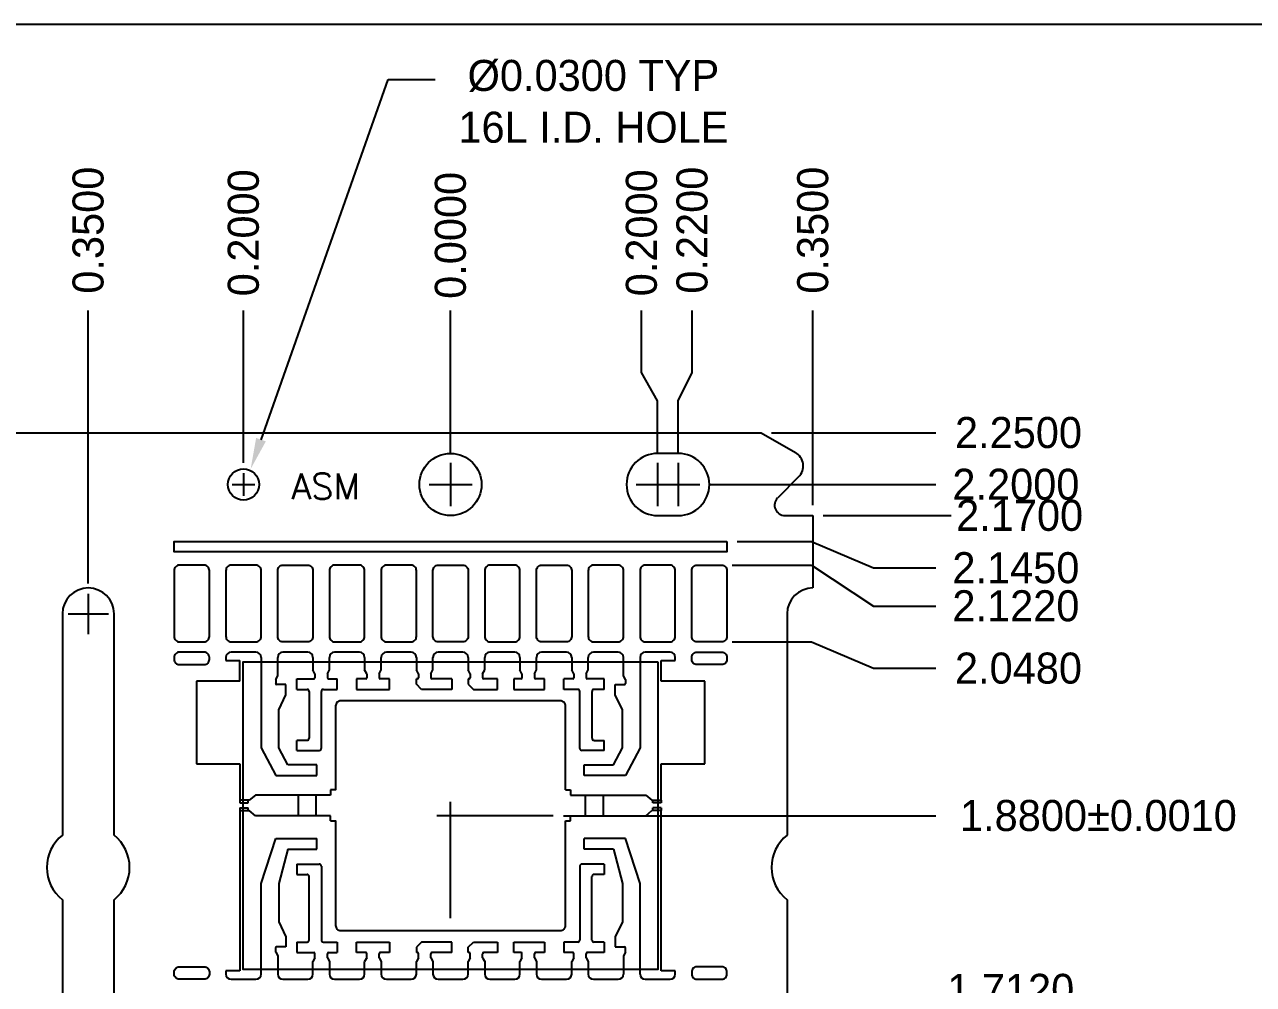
# Model space of a CAD drawing. Header units: inches. Extents: x -27000.02 to -26991.58, y 17307.58 to 17312.32.
# Drawn here: x -26998.529 to -26997.342, y 17311.393 to 17312.32 of the extents above; entities that cross this region are included whole.
import ezdxf

# ---------------------------------------------------------------- set-up
doc = ezdxf.new("R2010")
doc.units = ezdxf.units.IN
doc.header["$MEASUREMENT"] = 0
doc.linetypes.add('CENTER', pattern=[2, 1.25, -0.25, 0.25, -0.25])
doc.linetypes.add('HIDDEN', pattern=[0.375, 0.25, -0.125])
doc.layers.add('1', color=7, linetype='Continuous')
doc.layers.add('1D', color=4, linetype='Continuous')
doc.styles.add('ROMANS', font='romans', dxfattribs={"height": 2.5})

msp = doc.modelspace()

# ---------------------------------------------------------------- linework, layer by layer
at = {"layer": '1'}
for p, q in [((-26999.1678, 17311.9257), (-26997.8178, 17311.9257)), ((-26997.8178, 17311.9257), (-26997.7847, 17311.9066)), ((-26997.7816, 17311.883), (-26997.8018, 17311.8628)), ((-26997.7948, 17311.8457), (-26997.7678, 17311.8457)), ((-26997.7678, 17311.8457), (-26997.7678, 17311.7757)), ((-26997.7928, 17311.7507), (-26997.7928, 17311.5369)), ((-26998.3348, 17311.7087), (-26998.3348, 17311.7057)), ((-26998.3348, 17311.7057), (-26998.3213, 17311.7057)), ((-26998.3058, 17311.7137), (-26998.3298, 17311.7137)), ((-26998.3213, 17311.6857), (-26998.3213, 17311.7057)), ((-26998.3008, 17311.7087), (-26998.3008, 17311.6212)), ((-26998.2848, 17311.6909), (-26998.2848, 17311.7087)), ((-26998.2558, 17311.7137), (-26998.2798, 17311.7137)), ((-26998.2508, 17311.7087), (-26998.2508, 17311.6965)), ((-26998.2348, 17311.6965), (-26998.2348, 17311.7087)), ((-26998.2058, 17311.7137), (-26998.2298, 17311.7137)), ((-26998.2008, 17311.7087), (-26998.2008, 17311.6965)), ((-26998.1848, 17311.6965), (-26998.1848, 17311.7087)), ((-26998.1558, 17311.7137), (-26998.1798, 17311.7137)), ((-26998.1508, 17311.7087), (-26998.1508, 17311.6965)), ((-26998.1348, 17311.6965), (-26998.1348, 17311.7087)), ((-26998.1058, 17311.7137), (-26998.1298, 17311.7137)), ((-26998.1008, 17311.7087), (-26998.1008, 17311.6965)), ((-26998.0848, 17311.6965), (-26998.0848, 17311.7087)), ((-26998.0558, 17311.7137), (-26998.0798, 17311.7137)), ((-26998.0508, 17311.7087), (-26998.0508, 17311.6965)), ((-26998.0348, 17311.6965), (-26998.0348, 17311.7087)), ((-26998.0058, 17311.7137), (-26998.0298, 17311.7137)), ((-26998.0008, 17311.7087), (-26998.0008, 17311.6965)), ((-26997.9848, 17311.6965), (-26997.9848, 17311.7087)), ((-26997.9558, 17311.7137), (-26997.9798, 17311.7137)), ((-26997.9508, 17311.6909), (-26997.9508, 17311.7087)), ((-26997.9348, 17311.7087), (-26997.9348, 17311.6212)), ((-26997.9058, 17311.7137), (-26997.9298, 17311.7137)), ((-26997.9143, 17311.7057), (-26997.9008, 17311.7057)), ((-26997.9143, 17311.6857), (-26997.9143, 17311.7057)), ((-26997.9008, 17311.7057), (-26997.9008, 17311.7087)), ((-26998.2488, 17311.6929), (-26998.2508, 17311.6965)), ((-26998.2488, 17311.6929), (-26998.2488, 17311.689)), ((-26998.2368, 17311.6929), (-26998.2348, 17311.6965)), ((-26998.2368, 17311.6929), (-26998.2368, 17311.689)), ((-26998.1988, 17311.6929), (-26998.2008, 17311.6965)), ((-26998.1988, 17311.6929), (-26998.1988, 17311.689)), ((-26998.1868, 17311.6929), (-26998.1848, 17311.6965)), ((-26998.1868, 17311.6929), (-26998.1868, 17311.689)), ((-26998.1488, 17311.6929), (-26998.1508, 17311.6965)), ((-26998.1488, 17311.6929), (-26998.1488, 17311.689)), ((-26998.1368, 17311.6929), (-26998.1348, 17311.6965)), ((-26998.1368, 17311.6929), (-26998.1368, 17311.689)), ((-26998.0988, 17311.6929), (-26998.1008, 17311.6965)), ((-26998.0988, 17311.6929), (-26998.0988, 17311.689)), ((-26998.0868, 17311.6929), (-26998.0848, 17311.6965)), ((-26998.0868, 17311.6929), (-26998.0868, 17311.689)), ((-26998.0488, 17311.6929), (-26998.0508, 17311.6965)), ((-26998.0488, 17311.6929), (-26998.0488, 17311.689)), ((-26998.0368, 17311.6929), (-26998.0348, 17311.6965)), ((-26998.0368, 17311.6929), (-26998.0368, 17311.689)), ((-26997.9988, 17311.6929), (-26998.0008, 17311.6965)), ((-26997.9988, 17311.6929), (-26997.9988, 17311.689)), ((-26997.9868, 17311.6929), (-26997.9848, 17311.6965)), ((-26997.9868, 17311.6929), (-26997.9868, 17311.689)), ((-26998.3213, 17311.6857), (-26998.3633, 17311.6857)), ((-26998.3633, 17311.6857), (-26998.3633, 17311.6057)), ((-26998.2867, 17311.6874), (-26998.2848, 17311.6909)), ((-26998.2867, 17311.6874), (-26998.2867, 17311.6834)), ((-26998.2769, 17311.6824), (-26998.2858, 17311.6824)), ((-26998.2769, 17311.6726), (-26998.2769, 17311.6824)), ((-26998.2662, 17311.6777), (-26998.2662, 17311.688)), ((-26998.2662, 17311.688), (-26998.2498, 17311.688)), ((-26998.2358, 17311.688), (-26998.2273, 17311.688)), ((-26998.2273, 17311.6777), (-26998.2273, 17311.688)), ((-26998.2087, 17311.688), (-26998.2087, 17311.6777)), ((-26998.1998, 17311.688), (-26998.2087, 17311.688)), ((-26998.1769, 17311.688), (-26998.1858, 17311.688)), ((-26998.1769, 17311.6777), (-26998.1769, 17311.688)), ((-26998.1508, 17311.6827), (-26998.1508, 17311.688)), ((-26998.1498, 17311.688), (-26998.1508, 17311.688)), ((-26998.1458, 17311.6777), (-26998.1508, 17311.6827)), ((-26998.1165, 17311.688), (-26998.1358, 17311.688)), ((-26998.1165, 17311.688), (-26998.1165, 17311.6777)), ((-26998.1008, 17311.688), (-26998.1008, 17311.6827)), ((-26998.0998, 17311.688), (-26998.1008, 17311.688)), ((-26998.1008, 17311.6827), (-26998.0958, 17311.6777)), ((-26998.0725, 17311.688), (-26998.0858, 17311.688)), ((-26998.0725, 17311.6777), (-26998.0725, 17311.688)), ((-26998.0568, 17311.688), (-26998.0568, 17311.6777)), ((-26998.0498, 17311.688), (-26998.0568, 17311.688)), ((-26998.0269, 17311.688), (-26998.0358, 17311.688)), ((-26998.0269, 17311.6777), (-26998.0269, 17311.688)), ((-26998.0083, 17311.6777), (-26998.0083, 17311.688)), ((-26997.9998, 17311.688), (-26998.0083, 17311.688)), ((-26997.9694, 17311.688), (-26997.9858, 17311.688)), ((-26997.9694, 17311.6777), (-26997.9694, 17311.688)), ((-26997.9587, 17311.6726), (-26997.9587, 17311.6824)), ((-26997.9587, 17311.6824), (-26997.9498, 17311.6824)), ((-26997.9488, 17311.6874), (-26997.9508, 17311.6909)), ((-26997.9488, 17311.6874), (-26997.9488, 17311.6834)), ((-26997.8723, 17311.6857), (-26997.9143, 17311.6857)), ((-26997.8723, 17311.6057), (-26997.8723, 17311.6857)), ((-26998.2838, 17311.658), (-26998.2769, 17311.6726)), ((-26998.2662, 17311.6777), (-26998.2564, 17311.6777)), ((-26998.2544, 17311.6758), (-26998.2544, 17311.6305)), ((-26998.2426, 17311.6207), (-26998.2426, 17311.6758)), ((-26998.2406, 17311.6777), (-26998.2273, 17311.6777)), ((-26998.2087, 17311.6777), (-26998.1769, 17311.6777)), ((-26998.1165, 17311.6777), (-26998.1458, 17311.6777)), ((-26998.0958, 17311.6777), (-26998.0725, 17311.6777)), ((-26998.0568, 17311.6777), (-26998.0269, 17311.6777)), ((-26997.995, 17311.6777), (-26998.0083, 17311.6777)), ((-26997.993, 17311.6207), (-26997.993, 17311.6758)), ((-26997.9812, 17311.6758), (-26997.9812, 17311.6305)), ((-26997.9694, 17311.6777), (-26997.9792, 17311.6777)), ((-26997.9518, 17311.658), (-26997.9587, 17311.6726)), ((-26998.2838, 17311.6212), (-26998.2838, 17311.658)), ((-26997.9518, 17311.6212), (-26997.9518, 17311.658)), ((-26998.3008, 17311.6212), (-26998.2867, 17311.5947)), ((-26998.2751, 17311.6049), (-26998.2838, 17311.6212)), ((-26998.2564, 17311.6285), (-26998.2662, 17311.6285)), ((-26998.2662, 17311.6187), (-26998.2662, 17311.6285)), ((-26997.9792, 17311.6285), (-26997.9694, 17311.6285)), ((-26997.9694, 17311.6187), (-26997.9694, 17311.6285)), ((-26997.9605, 17311.6049), (-26997.9518, 17311.6212)), ((-26997.9348, 17311.6212), (-26997.9489, 17311.5947)), ((-26998.2662, 17311.6187), (-26998.2446, 17311.6187)), ((-26997.9694, 17311.6187), (-26997.991, 17311.6187)), ((-26998.3633, 17311.6057), (-26998.3213, 17311.6057)), ((-26998.3213, 17311.6057), (-26998.3213, 17311.5708)), ((-26998.2469, 17311.6049), (-26998.2751, 17311.6049)), ((-26998.2469, 17311.5947), (-26998.2469, 17311.6049)), ((-26997.9887, 17311.5947), (-26997.9887, 17311.6049)), ((-26997.9887, 17311.6049), (-26997.9605, 17311.6049)), ((-26997.9143, 17311.6057), (-26997.8723, 17311.6057)), ((-26997.9143, 17311.5708), (-26997.9143, 17311.6057)), ((-26998.2867, 17311.5947), (-26998.2469, 17311.5947)), ((-26997.9489, 17311.5947), (-26997.9887, 17311.5947)), ((-26998.3063, 17311.5757), (-26998.3123, 17311.5708)), ((-26998.2338, 17311.5757), (-26998.3063, 17311.5757)), ((-26998.2338, 17311.5807), (-26998.2338, 17311.5757)), ((-26998.0068, 17311.5807), (-26998.0018, 17311.5807)), ((-26998.0018, 17311.5807), (-26998.0018, 17311.5757)), ((-26998.0018, 17311.5757), (-26997.9293, 17311.5757)), ((-26997.9293, 17311.5757), (-26997.9233, 17311.5708)), ((-26998.3123, 17311.5708), (-26998.3213, 17311.5708)), ((-26998.3123, 17311.5708), (-26998.3213, 17311.5708)), ((-26997.9233, 17311.5708), (-26997.9143, 17311.5708)), ((-26997.9233, 17311.5708), (-26997.9143, 17311.5708)), ((-26998.3213, 17311.5606), (-26998.3213, 17311.4057)), ((-26998.3213, 17311.5606), (-26998.3123, 17311.5606)), ((-26998.3213, 17311.5606), (-26998.3123, 17311.5606)), ((-26998.3063, 17311.5557), (-26998.3123, 17311.5606)), ((-26998.2338, 17311.5557), (-26998.3063, 17311.5557)), ((-26998.2338, 17311.5507), (-26998.2338, 17311.5557)), ((-26998.0068, 17311.5507), (-26998.0018, 17311.5507)), ((-26998.0018, 17311.5507), (-26998.0018, 17311.5557)), ((-26998.0018, 17311.5557), (-26997.9293, 17311.5557)), ((-26997.9293, 17311.5557), (-26997.9233, 17311.5606)), ((-26997.9143, 17311.5606), (-26997.9233, 17311.5606)), ((-26997.9143, 17311.5606), (-26997.9233, 17311.5606)), ((-26997.9143, 17311.4057), (-26997.9143, 17311.5606)), ((-26998.3008, 17311.4902), (-26998.2867, 17311.5336)), ((-26998.2867, 17311.5336), (-26998.2469, 17311.5336)), ((-26998.2469, 17311.5234), (-26998.2469, 17311.5336)), ((-26997.9489, 17311.5336), (-26997.9887, 17311.5336)), ((-26997.9887, 17311.5234), (-26997.9887, 17311.5336)), ((-26997.9348, 17311.4902), (-26997.9489, 17311.5336)), ((-26998.2751, 17311.5234), (-26998.2838, 17311.4902)), ((-26998.2751, 17311.5234), (-26998.2469, 17311.5234)), ((-26997.9605, 17311.5234), (-26997.9887, 17311.5234)), ((-26997.9605, 17311.5234), (-26997.9518, 17311.4902)), ((-26998.2662, 17311.5088), (-26998.2446, 17311.5088)), ((-26998.2662, 17311.5088), (-26998.2662, 17311.499)), ((-26998.2426, 17311.5069), (-26998.2426, 17311.4356)), ((-26997.993, 17311.5069), (-26997.993, 17311.4356)), ((-26997.9694, 17311.5088), (-26997.991, 17311.5088)), ((-26997.9694, 17311.5088), (-26997.9694, 17311.499)), ((-26998.2662, 17311.499), (-26998.2564, 17311.499)), ((-26998.2544, 17311.4356), (-26998.2544, 17311.497)), ((-26997.9812, 17311.4356), (-26997.9812, 17311.497)), ((-26997.9694, 17311.499), (-26997.9792, 17311.499)), ((-26998.3008, 17311.4027), (-26998.3008, 17311.4902)), ((-26998.2838, 17311.4902), (-26998.2838, 17311.4533)), ((-26997.9518, 17311.4902), (-26997.9518, 17311.4533)), ((-26997.9348, 17311.4027), (-26997.9348, 17311.4902)), ((-26997.7928, 17311.4745), (-26997.7928, 17310.8069)), ((-26998.2838, 17311.4533), (-26998.2769, 17311.4388)), ((-26997.9518, 17311.4533), (-26997.9587, 17311.4388)), ((-26998.2769, 17311.4388), (-26998.2769, 17311.4289)), ((-26998.2662, 17311.4336), (-26998.2662, 17311.4234)), ((-26998.2662, 17311.4336), (-26998.2564, 17311.4336)), ((-26998.2406, 17311.4336), (-26998.2273, 17311.4336)), ((-26998.2273, 17311.4336), (-26998.2273, 17311.4234)), ((-26998.2087, 17311.4234), (-26998.2087, 17311.4336)), ((-26998.2087, 17311.4336), (-26998.1769, 17311.4336)), ((-26998.1769, 17311.4336), (-26998.1769, 17311.4234)), ((-26998.1458, 17311.4336), (-26998.1508, 17311.4286)), ((-26998.1165, 17311.4336), (-26998.1458, 17311.4336)), ((-26998.1165, 17311.4234), (-26998.1165, 17311.4336)), ((-26998.1008, 17311.4286), (-26998.0958, 17311.4336)), ((-26998.0958, 17311.4336), (-26998.0725, 17311.4336)), ((-26998.0725, 17311.4336), (-26998.0725, 17311.4234)), ((-26998.0568, 17311.4234), (-26998.0568, 17311.4336)), ((-26998.0568, 17311.4336), (-26998.0269, 17311.4336)), ((-26998.0269, 17311.4336), (-26998.0269, 17311.4234)), ((-26997.995, 17311.4336), (-26998.0083, 17311.4336)), ((-26998.0083, 17311.4336), (-26998.0083, 17311.4234)), ((-26997.9694, 17311.4336), (-26997.9792, 17311.4336)), ((-26997.9694, 17311.4336), (-26997.9694, 17311.4234)), ((-26997.9587, 17311.4388), (-26997.9587, 17311.4289)), ((-26998.2867, 17311.424), (-26998.2867, 17311.4279)), ((-26998.2867, 17311.424), (-26998.2848, 17311.4204)), ((-26998.2769, 17311.4289), (-26998.2858, 17311.4289)), ((-26998.2848, 17311.4204), (-26998.2848, 17311.4027)), ((-26998.2662, 17311.4234), (-26998.2498, 17311.4234)), ((-26998.2488, 17311.4184), (-26998.2488, 17311.4224)), ((-26998.2368, 17311.4184), (-26998.2368, 17311.4224)), ((-26998.2358, 17311.4234), (-26998.2273, 17311.4234)), ((-26998.1998, 17311.4234), (-26998.2087, 17311.4234)), ((-26998.1988, 17311.4184), (-26998.1988, 17311.4224)), ((-26998.1868, 17311.4184), (-26998.1868, 17311.4224)), ((-26998.1769, 17311.4234), (-26998.1858, 17311.4234)), ((-26998.1508, 17311.4286), (-26998.1508, 17311.4234)), ((-26998.1498, 17311.4234), (-26998.1508, 17311.4234)), ((-26998.1488, 17311.4184), (-26998.1488, 17311.4224)), ((-26998.1368, 17311.4184), (-26998.1368, 17311.4224)), ((-26998.1165, 17311.4234), (-26998.1358, 17311.4234)), ((-26998.1008, 17311.4234), (-26998.1008, 17311.4286)), ((-26998.0998, 17311.4234), (-26998.1008, 17311.4234)), ((-26998.0988, 17311.4184), (-26998.0988, 17311.4224)), ((-26998.0868, 17311.4184), (-26998.0868, 17311.4224)), ((-26998.0725, 17311.4234), (-26998.0858, 17311.4234)), ((-26998.0498, 17311.4234), (-26998.0568, 17311.4234)), ((-26998.0488, 17311.4184), (-26998.0488, 17311.4224)), ((-26998.0368, 17311.4184), (-26998.0368, 17311.4224)), ((-26998.0269, 17311.4234), (-26998.0358, 17311.4234)), ((-26997.9998, 17311.4234), (-26998.0083, 17311.4234)), ((-26997.9988, 17311.4184), (-26997.9988, 17311.4224)), ((-26997.9868, 17311.4184), (-26997.9868, 17311.4224)), ((-26997.9694, 17311.4234), (-26997.9858, 17311.4234)), ((-26997.9587, 17311.4289), (-26997.9498, 17311.4289)), ((-26997.9488, 17311.424), (-26997.9508, 17311.4204)), ((-26997.9508, 17311.4204), (-26997.9508, 17311.4027)), ((-26997.9488, 17311.424), (-26997.9488, 17311.4279)), ((-26998.2488, 17311.4184), (-26998.2508, 17311.4149)), ((-26998.2508, 17311.4027), (-26998.2508, 17311.4149)), ((-26998.2368, 17311.4184), (-26998.2348, 17311.4149)), ((-26998.2348, 17311.4149), (-26998.2348, 17311.4027)), ((-26998.1988, 17311.4184), (-26998.2008, 17311.4149)), ((-26998.2008, 17311.4027), (-26998.2008, 17311.4149)), ((-26998.1868, 17311.4184), (-26998.1848, 17311.4149)), ((-26998.1848, 17311.4149), (-26998.1848, 17311.4027)), ((-26998.1488, 17311.4184), (-26998.1508, 17311.4149)), ((-26998.1508, 17311.4027), (-26998.1508, 17311.4149)), ((-26998.1368, 17311.4184), (-26998.1348, 17311.4149)), ((-26998.1348, 17311.4149), (-26998.1348, 17311.4027)), ((-26998.0988, 17311.4184), (-26998.1008, 17311.4149)), ((-26998.1008, 17311.4027), (-26998.1008, 17311.4149)), ((-26998.0868, 17311.4184), (-26998.0848, 17311.4149)), ((-26998.0848, 17311.4149), (-26998.0848, 17311.4027)), ((-26998.0488, 17311.4184), (-26998.0508, 17311.4149)), ((-26998.0508, 17311.4027), (-26998.0508, 17311.4149)), ((-26998.0368, 17311.4184), (-26998.0348, 17311.4149)), ((-26998.0348, 17311.4149), (-26998.0348, 17311.4027)), ((-26997.9988, 17311.4184), (-26998.0008, 17311.4149)), ((-26998.0008, 17311.4027), (-26998.0008, 17311.4149)), ((-26997.9868, 17311.4184), (-26997.9848, 17311.4149)), ((-26997.9848, 17311.4149), (-26997.9848, 17311.4027)), ((-26998.3348, 17311.4057), (-26998.3348, 17311.4027)), ((-26998.3213, 17311.4057), (-26998.3348, 17311.4057)), ((-26998.3298, 17311.3977), (-26998.3058, 17311.3977)), ((-26998.2798, 17311.3977), (-26998.2558, 17311.3977)), ((-26998.2298, 17311.3977), (-26998.2058, 17311.3977)), ((-26998.1798, 17311.3977), (-26998.1558, 17311.3977)), ((-26998.1298, 17311.3977), (-26998.1058, 17311.3977)), ((-26998.0798, 17311.3977), (-26998.0558, 17311.3977)), ((-26998.0298, 17311.3977), (-26998.0058, 17311.3977)), ((-26998.0008, 17311.4027), (-26998.0008, 17311.4073)), ((-26997.9848, 17311.4073), (-26997.9848, 17311.4027)), ((-26997.9798, 17311.3977), (-26997.9558, 17311.3977)), ((-26997.9298, 17311.3977), (-26997.9058, 17311.3977)), ((-26997.9008, 17311.4057), (-26997.9143, 17311.4057)), ((-26997.9008, 17311.4027), (-26997.9008, 17311.4057))]:
    msp.add_line(p, q, dxfattribs=at)
for points in [[(-26997.9178, 17311.8457), (-26997.8978, 17311.8457, 1), (-26997.8978, 17311.9057), (-26997.9178, 17311.9057, 1)], [(-26998.3848, 17311.7287, 0.414214), (-26998.3798, 17311.7237), (-26998.3558, 17311.7237, 0.414214), (-26998.3508, 17311.7287), (-26998.3508, 17311.7927, 0.414214), (-26998.3558, 17311.7977), (-26998.3798, 17311.7977, 0.414214), (-26998.3848, 17311.7927)], [(-26998.3348, 17311.7287, 0.414214), (-26998.3298, 17311.7237), (-26998.3058, 17311.7237, 0.414214), (-26998.3008, 17311.7287), (-26998.3008, 17311.7927, 0.414214), (-26998.3058, 17311.7977), (-26998.3298, 17311.7977, 0.414214), (-26998.3348, 17311.7927)], [(-26998.2508, 17311.7287, -0.414214), (-26998.2558, 17311.7237), (-26998.2798, 17311.7237, -0.414214), (-26998.2848, 17311.7287), (-26998.2848, 17311.7927, -0.414214), (-26998.2798, 17311.7977), (-26998.2558, 17311.7977, -0.414214), (-26998.2508, 17311.7927)], [(-26998.2298, 17311.7977, 0.414214), (-26998.2348, 17311.7927), (-26998.2348, 17311.7287, 0.414214), (-26998.2298, 17311.7237), (-26998.2058, 17311.7237, 0.414214), (-26998.2008, 17311.7287), (-26998.2008, 17311.7927, 0.414214), (-26998.2058, 17311.7977)], [(-26998.1848, 17311.7287, 0.414214), (-26998.1798, 17311.7237), (-26998.1558, 17311.7237, 0.414214), (-26998.1508, 17311.7287), (-26998.1508, 17311.7927, 0.414214), (-26998.1558, 17311.7977), (-26998.1798, 17311.7977, 0.414214), (-26998.1848, 17311.7927)], [(-26998.1008, 17311.7287, -0.414214), (-26998.1058, 17311.7237), (-26998.1298, 17311.7237, -0.414214), (-26998.1348, 17311.7287), (-26998.1348, 17311.7927, -0.414214), (-26998.1298, 17311.7977), (-26998.1058, 17311.7977, -0.414214), (-26998.1008, 17311.7927)], [(-26998.0558, 17311.7237, 0.414214), (-26998.0508, 17311.7287), (-26998.0508, 17311.7927, 0.414214), (-26998.0558, 17311.7977), (-26998.0798, 17311.7977, 0.414214), (-26998.0848, 17311.7927), (-26998.0848, 17311.7287, 0.414214), (-26998.0798, 17311.7237)], [(-26998.0008, 17311.7287, -0.414214), (-26998.0058, 17311.7237), (-26998.0298, 17311.7237, -0.414214), (-26998.0348, 17311.7287), (-26998.0348, 17311.7927, -0.414214), (-26998.0298, 17311.7977), (-26998.0058, 17311.7977, -0.414214), (-26998.0008, 17311.7927)], [(-26997.9848, 17311.7287, 0.414214), (-26997.9798, 17311.7237), (-26997.9558, 17311.7237, 0.414214), (-26997.9508, 17311.7287), (-26997.9508, 17311.7927, 0.414214), (-26997.9558, 17311.7977), (-26997.9798, 17311.7977, 0.414214), (-26997.9848, 17311.7927)], [(-26997.9058, 17311.7237, 0.414214), (-26997.9008, 17311.7287), (-26997.9008, 17311.7927, 0.414214), (-26997.9058, 17311.7977), (-26997.9298, 17311.7977, 0.414214), (-26997.9348, 17311.7927), (-26997.9348, 17311.7287, 0.414214), (-26997.9298, 17311.7237)], [(-26997.8508, 17311.7287, -0.414214), (-26997.8558, 17311.7237), (-26997.8798, 17311.7237, -0.414214), (-26997.8848, 17311.7287), (-26997.8848, 17311.7927, -0.414214), (-26997.8798, 17311.7977), (-26997.8558, 17311.7977, -0.414214), (-26997.8508, 17311.7927)], [(-26998.4928, 17310.8069, 0.480384), (-26998.4928, 17310.7445), (-26998.4928, 17309.9769, 0.480384), (-26998.4928, 17309.9145), (-26998.4928, 17309.8007, 1), (-26998.4428, 17309.8007), (-26998.4428, 17309.9145, 0.480384), (-26998.4428, 17309.9769), (-26998.4428, 17310.7445, 0.480384), (-26998.4428, 17310.8069), (-26998.4428, 17311.4745, 0.480384), (-26998.4428, 17311.5369), (-26998.4428, 17311.7507, 1), (-26998.4928, 17311.7507), (-26998.4928, 17311.5369, 0.480384), (-26998.4928, 17311.4745)], [(-26998.3558, 17311.7017, 0.414214), (-26998.3508, 17311.7067), (-26998.3508, 17311.7087, 0.414214), (-26998.3558, 17311.7137), (-26998.3798, 17311.7137, 0.414214), (-26998.3848, 17311.7087), (-26998.3848, 17311.7067, 0.414214), (-26998.3798, 17311.7017)], [(-26997.8798, 17311.7017, -0.414214), (-26997.8848, 17311.7067), (-26997.8848, 17311.7087, -0.414214), (-26997.8798, 17311.7137), (-26997.8558, 17311.7137, -0.414214), (-26997.8508, 17311.7087), (-26997.8508, 17311.7067, -0.414214), (-26997.8558, 17311.7017)], [(-26998.3558, 17311.4097, -0.414214), (-26998.3508, 17311.4047), (-26998.3508, 17311.4027, -0.414214), (-26998.3558, 17311.3977), (-26998.3798, 17311.3977, -0.414214), (-26998.3848, 17311.4027), (-26998.3848, 17311.4047, -0.414214), (-26998.3798, 17311.4097)], [(-26997.8798, 17311.4097, 0.414214), (-26997.8848, 17311.4047), (-26997.8848, 17311.4027, 0.414214), (-26997.8798, 17311.3977), (-26997.8558, 17311.3977, 0.414214), (-26997.8508, 17311.4027), (-26997.8508, 17311.4047, 0.414214), (-26997.8558, 17311.4097)]]:
    msp.add_lwpolyline(points, format="xyb", close=True, dxfattribs=at)
msp.add_lwpolyline([(-26997.8508, 17311.8207), (-26997.8508, 17311.8107), (-26998.3848, 17311.8107), (-26998.3848, 17311.8207)], close=True, dxfattribs=at)
for points in [[(-26998.0068, 17311.5807), (-26998.0068, 17311.6617, 0.414214), (-26998.0118, 17311.6667), (-26998.2238, 17311.6667, 0.414214), (-26998.2288, 17311.6617), (-26998.2288, 17311.5807), (-26998.2338, 17311.5807)], [(-26998.2338, 17311.5507), (-26998.2288, 17311.5507), (-26998.2288, 17311.4497, 0.414214), (-26998.2238, 17311.4447), (-26998.0118, 17311.4447, 0.414214), (-26998.0068, 17311.4497), (-26998.0068, 17311.5507)]]:
    msp.add_lwpolyline(points, format="xyb", dxfattribs=at)
for centre, radius in [((-26998.1178, 17311.8757), 0.03), ((-26998.3178, 17311.8757), 0.015)]:
    msp.add_circle(centre, radius, dxfattribs=at)
for centre, radius, start, end in [((-26997.7922, 17311.8936), 0.015, 315, 60), ((-26997.7948, 17311.8557), 0.01, 135, 270), ((-26997.7678, 17311.7507), 0.025, 90, 180), ((-26998.3298, 17311.7087), 0.005, 90, 180), ((-26998.3058, 17311.7087), 0.005, 0, 90), ((-26998.2798, 17311.7087), 0.005, 90, 180), ((-26998.2558, 17311.7087), 0.005, 0, 90), ((-26998.2298, 17311.7087), 0.005, 90, 180), ((-26998.2058, 17311.7087), 0.005, 0, 90), ((-26998.1798, 17311.7087), 0.005, 90, 180), ((-26998.1558, 17311.7087), 0.005, 0, 90), ((-26998.1298, 17311.7087), 0.005, 90, 180), ((-26998.1058, 17311.7087), 0.005, 0, 90), ((-26998.0798, 17311.7087), 0.005, 90, 180), ((-26998.0558, 17311.7087), 0.005, 0, 90), ((-26998.0298, 17311.7087), 0.005, 90, 180), ((-26998.0058, 17311.7087), 0.005, 0, 90), ((-26997.9798, 17311.7087), 0.005, 90, 180), ((-26997.9558, 17311.7087), 0.005, 0, 90), ((-26997.9298, 17311.7087), 0.005, 90, 180), ((-26997.9058, 17311.7087), 0.005, 0, 90), ((-26998.2858, 17311.6834), 0.000984, 180, 270), ((-26998.2498, 17311.689), 0.000984, 270, 360), ((-26998.2358, 17311.689), 0.000984, 180, 270), ((-26998.1998, 17311.689), 0.000984, 270, 360), ((-26998.1858, 17311.689), 0.000984, 180, 270), ((-26998.1498, 17311.689), 0.000984, 270, 360), ((-26998.1358, 17311.689), 0.000984, 180, 270), ((-26998.0998, 17311.689), 0.000984, 270, 360), ((-26998.0858, 17311.689), 0.000984, 180, 270), ((-26998.0498, 17311.689), 0.000984, 270, 360), ((-26998.0358, 17311.689), 0.000984, 180, 270), ((-26997.9998, 17311.689), 0.000984, 270, 360), ((-26997.9858, 17311.689), 0.000984, 180, 270), ((-26997.9498, 17311.6834), 0.000984, 270, 360), ((-26998.2564, 17311.6758), 0.00197, 0, 90), ((-26998.2406, 17311.6758), 0.00197, 90, 180), ((-26997.995, 17311.6758), 0.00197, 0, 90), ((-26997.9792, 17311.6758), 0.00197, 90, 180), ((-26998.2564, 17311.6305), 0.00197, 270, 0), ((-26997.9792, 17311.6305), 0.00197, 180, 270), ((-26998.2446, 17311.6207), 0.00197, 270, 0), ((-26997.991, 17311.6207), 0.00197, 180, 270), ((-26997.7678, 17311.5057), 0.04, 128.6822, 231.3178), ((-26998.2446, 17311.5069), 0.00197, 0, 90), ((-26997.991, 17311.5069), 0.00197, 90, 180), ((-26998.2564, 17311.497), 0.00197, 0, 90), ((-26997.9792, 17311.497), 0.00197, 90, 180), ((-26998.2564, 17311.4356), 0.00197, 270, 0), ((-26998.2406, 17311.4356), 0.00197, 180, 270), ((-26997.995, 17311.4356), 0.00197, 270, 0), ((-26997.9792, 17311.4356), 0.00197, 180, 270), ((-26998.2858, 17311.4279), 0.000984, 90, 180), ((-26998.2498, 17311.4224), 0.000984, 0, 90), ((-26998.2358, 17311.4224), 0.000984, 90, 180), ((-26998.1998, 17311.4224), 0.000984, 0, 90), ((-26998.1858, 17311.4224), 0.000984, 90, 180), ((-26998.1498, 17311.4224), 0.000984, 0, 90), ((-26998.1358, 17311.4224), 0.000984, 90, 180), ((-26998.0998, 17311.4224), 0.000984, 0, 90), ((-26998.0858, 17311.4224), 0.000984, 90, 180), ((-26998.0498, 17311.4224), 0.000984, 0, 90), ((-26998.0358, 17311.4224), 0.000984, 90, 180), ((-26997.9998, 17311.4224), 0.000984, 0, 90), ((-26997.9858, 17311.4224), 0.000984, 90, 180), ((-26997.9498, 17311.4279), 0.000984, 0, 90), ((-26998.3298, 17311.4027), 0.005, 180, 270), ((-26998.3058, 17311.4027), 0.005, 270, 0), ((-26998.2798, 17311.4027), 0.005, 180, 270), ((-26998.2558, 17311.4027), 0.005, 270, 0), ((-26998.2298, 17311.4027), 0.005, 180, 270), ((-26998.2058, 17311.4027), 0.005, 270, 0), ((-26998.1798, 17311.4027), 0.005, 180, 270), ((-26998.1558, 17311.4027), 0.005, 270, 0), ((-26998.1298, 17311.4027), 0.005, 180, 270), ((-26998.1058, 17311.4027), 0.005, 270, 0), ((-26998.0798, 17311.4027), 0.005, 180, 270), ((-26998.0558, 17311.4027), 0.005, 270, 0), ((-26998.0298, 17311.4027), 0.005, 180, 270), ((-26998.0058, 17311.4027), 0.005, 270, 0), ((-26997.9798, 17311.4027), 0.005, 180, 270), ((-26997.9558, 17311.4027), 0.005, 270, 0), ((-26997.9298, 17311.4027), 0.005, 180, 270), ((-26997.9058, 17311.4027), 0.005, 270, 0)]:
    msp.add_arc(centre, radius, start, end, dxfattribs=at)
at = {"layer": '1D', "color": 7}
msp.add_line((-26996.7418, 17312.3201), (-27000.0175, 17312.3201), dxfattribs=at)
at = {"layer": '1D'}
for p, q in [((-26998.3009, 17311.919), (-26998.178, 17312.267)), ((-26998.178, 17312.267), (-26998.1328, 17312.267)), ((-26998.4678, 17311.7802), (-26998.4678, 17312.0439)), ((-26998.3178, 17311.8966), (-26998.3178, 17312.0439)), ((-26998.1178, 17311.9065), (-26998.1178, 17312.0439)), ((-26997.9333, 17311.9839), (-26997.9333, 17312.0439)), ((-26997.8844, 17311.9839), (-26997.8844, 17312.0439)), ((-26997.7678, 17311.8557), (-26997.7678, 17312.0439)), ((-26997.9178, 17311.9565), (-26997.9333, 17311.9839)), ((-26997.8978, 17311.9565), (-26997.8844, 17311.9839)), ((-26997.9178, 17311.9065), (-26997.9178, 17311.9565)), ((-26997.8978, 17311.9065), (-26997.8978, 17311.9565)), ((-26997.8078, 17311.9257), (-26997.6492, 17311.9257)), ((-26998.1178, 17311.8965), (-26998.1178, 17311.8549)), ((-26997.9178, 17311.8965), (-26997.9178, 17311.8549)), ((-26997.8978, 17311.8965), (-26997.8978, 17311.8549)), ((-26998.3178, 17311.8866), (-26998.3178, 17311.8647)), ((-26998.3287, 17311.8757), (-26998.3068, 17311.8757)), ((-26998.1386, 17311.8757), (-26998.097, 17311.8757)), ((-26997.9386, 17311.8757), (-26997.877, 17311.8757)), ((-26997.867, 17311.8757), (-26997.6492, 17311.8757)), ((-26997.7578, 17311.8457), (-26997.6343, 17311.8457)), ((-26997.8408, 17311.8207), (-26997.7678, 17311.8207)), ((-26997.7692, 17311.8207), (-26997.7092, 17311.7951)), ((-26997.8458, 17311.7977), (-26997.7692, 17311.7977)), ((-26997.7692, 17311.7977), (-26997.7092, 17311.7583)), ((-26997.7092, 17311.7951), (-26997.6492, 17311.7951)), ((-26998.4678, 17311.7702), (-26998.4678, 17311.7311)), ((-26997.7092, 17311.7583), (-26997.6492, 17311.7583)), ((-26998.4873, 17311.7507), (-26998.4482, 17311.7507)), ((-26997.8458, 17311.7237), (-26997.7692, 17311.7237)), ((-26997.7692, 17311.7237), (-26997.7092, 17311.6981)), ((-26997.7092, 17311.6981), (-26997.6492, 17311.6981)), ((-26998.3213, 17311.5682), (-26998.3133, 17311.5682)), ((-26998.3213, 17311.5632), (-26998.3133, 17311.5632)), ((-26997.9143, 17311.5682), (-26997.9223, 17311.5682)), ((-26997.9143, 17311.5632), (-26997.9223, 17311.5632)), ((-26998.0087, 17311.5557), (-26997.6492, 17311.5557))]:
    msp.add_line(p, q, dxfattribs=at)
at = {"layer": '1D', "linetype": 'CENTER', "ltscale": 0.09}
for p, q in [((-26998.1178, 17311.4566), (-26998.1178, 17311.6547)), ((-26998.0187, 17311.5557), (-26998.2168, 17311.5557))]:
    msp.add_line(p, q, dxfattribs=at)
at = {"layer": '1D', "linetype": 'HIDDEN'}
for p, q in [((-26998.3213, 17311.5708), (-26998.3213, 17311.5682)), ((-26998.3213, 17311.5632), (-26998.3213, 17311.5606)), ((-26998.3133, 17311.5682), (-26998.3133, 17311.5708)), ((-26998.3133, 17311.5606), (-26998.3133, 17311.5632)), ((-26997.9223, 17311.5682), (-26997.9223, 17311.5708)), ((-26997.9223, 17311.5606), (-26997.9223, 17311.5632)), ((-26997.9143, 17311.5708), (-26997.9143, 17311.5682)), ((-26997.9143, 17311.5632), (-26997.9143, 17311.5606))]:
    msp.add_line(p, q, dxfattribs=at)
at = {"layer": '1D', "color": 2, "ltscale": 0.05}
msp.add_lwpolyline([(-26997.9173, 17311.7041), (-26998.3183, 17311.7041), (-26998.3183, 17311.4073), (-26997.9173, 17311.4073)], close=True, dxfattribs=at)
at = {"layer": '1D'}
for points in [[(-26998.2651, 17311.5757), (-26998.2651, 17311.5557)], [(-26998.2478, 17311.5757), (-26998.2478, 17311.5557)], [(-26997.9878, 17311.5757), (-26997.9878, 17311.5557)], [(-26997.9705, 17311.5757), (-26997.9705, 17311.5557)]]:
    msp.add_lwpolyline(points, dxfattribs=at)
msp.add_solid([(-26998.2962, 17311.9174), (-26998.3109, 17311.8907), (-26998.3056, 17311.9207)], dxfattribs=at)

# ---------------------------------------------------------------- texts
at = {"layer": '1D', "style": 'ROMANS'}
msp.add_text('ASM', height=0.025, dxfattribs=at).set_placement((-26998.2717, 17311.8614))
at = {"layer": '1D', "char_height": 0.03, "attachment_point": 5}
for s, insert in [('\\A1;%%C0.0300 TYP\\P16L I.D. HOLE', (-26997.9798, 17312.2457)), ('\\A1;2.2500', (-26997.5692, 17311.9257)), ('\\A1;2.2000', (-26997.5717, 17311.8757)), ('\\A1;2.1700', (-26997.5681, 17311.8457)), ('\\A1;2.1450', (-26997.5717, 17311.7951)), ('\\A1;2.1220', (-26997.5717, 17311.7583)), ('\\A1;2.0480', (-26997.5692, 17311.6981)), ('\\A1;1.8800%%P0.0010', (-26997.492, 17311.5557)), ('\\A1;1.7120', (-26997.5767, 17311.3877))]:
    msp.add_mtext(s, dxfattribs=dict(at, insert=insert))
at = {"layer": '1D', "char_height": 0.03, "attachment_point": 5, "rotation": 90}
for s, insert in [('\\A1;0.3500', (-26998.4678, 17312.1214)), ('\\A1;0.2200', (-26997.8844, 17312.1214)), ('\\A1;0.3500', (-26997.7678, 17312.1214)), ('\\A1;0.2000', (-26998.3178, 17312.1189)), ('\\A1;0.0000', (-26998.1178, 17312.1164)), ('\\A1;0.2000', (-26997.9333, 17312.1189))]:
    msp.add_mtext(s, dxfattribs=dict(at, insert=insert))

doc.saveas('drawing.dxf')
